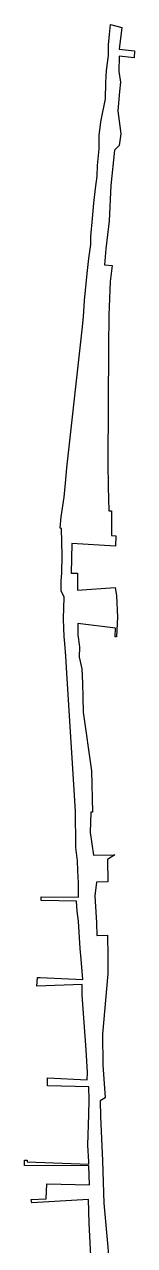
# Model space of a CAD drawing. Header units: inches. Extents: x 100607 to 101019, y 1074863 to 1078456.
# Drawn here: x 100607 to 100690, y 1077545 to 1078456 of the extents above; entities that cross this region are included whole.
import ezdxf

# ---------------------------------------------------------------- set-up
doc = ezdxf.new("R2010")
doc.units = ezdxf.units.IN
doc.header["$MEASUREMENT"] = 0
doc.layers.add('020100', color=7, linetype='Continuous')

msp = doc.modelspace()

# ---------------------------------------------------------------- linework, layer by layer
at = {"layer": '020100', "color": 1}
msp.add_lwpolyline([(100659.24, 1077493.48), (100655.65, 1077561.4), (100655.17, 1077579.1), (100613.02, 1077576.53), (100612.5, 1077579.11), (100623.57, 1077579.72), (100624.19, 1077590.82), (100656.03, 1077590.16), (100655.36, 1077604.15), (100607.49, 1077604.55), (100607.6, 1077608.53), (100609.51, 1077608.48), (100609.56, 1077607.3), (100655.56, 1077605.5), (100655.46, 1077607.25), (100654.8, 1077619.63), (100655.46, 1077642.52), (100655.77, 1077653.11), (100655.4, 1077663.3), (100624.7, 1077663.82), (100624.65, 1077669.84), (100654.25, 1077668.46), (100654.5, 1077673.88), (100653.41, 1077690.84), (100651.15, 1077721.37), (100650.39, 1077731.62), (100650.62, 1077739.62), (100616.65, 1077738.15), (100617.27, 1077744.82), (100619.12, 1077744.73), (100651.05, 1077743.22), (100649.69, 1077758.48), (100649.04, 1077766.48), (100647.87, 1077786.78), (100646.72, 1077794.19), (100646.41, 1077801.8), (100619.92, 1077802.3), (100619.88, 1077804.92), (100647.87, 1077804.57), (100647.71, 1077815.27), (100647.2, 1077824.41), (100646.91, 1077831.77), (100645.69, 1077841.65), (100645.86, 1077851.89), (100645.49, 1077859.92), (100645.5, 1077868.92), (100639.17, 1077971.77), (100638.22, 1077984.52), (100637.71, 1077993.95), (100637.17, 1077999.11), (100636.83, 1078005.24), (100636.7, 1078012.34), (100637.11, 1078028.5), (100637.13, 1078029), (100636.88, 1078028.99), (100634.81, 1078033.29), (100634.79, 1078040.72), (100635.41, 1078046.45), (100635.68, 1078059.45), (100635.17, 1078079.78), (100634.04, 1078079.82), (100634.96, 1078088.49), (100637.09, 1078103.16), (100638.2, 1078113.39), (100639.05, 1078125.01), (100640.16, 1078133.93), (100650.51, 1078227.99), (100651.46, 1078237.64), (100652.2, 1078249.68), (100654.34, 1078269.8), (100655.5, 1078281), (100656.85, 1078291.49), (100656.97, 1078297.62), (100658.33, 1078310.84), (100659.2, 1078322.35), (100660.35, 1078333.38), (100661.65, 1078342.6), (100661.85, 1078350.51), (100663.11, 1078362.95), (100663.17, 1078372.72), (100664.53, 1078383.09), (100667.97, 1078400.17), (100668.15, 1078412.26), (100668.76, 1078421.45), (100670.09, 1078432.44), (100670.23, 1078440.37), (100670.89, 1078448.23), (100671.52, 1078455.7), (100680.09, 1078453.4), (100678.08, 1078437.24), (100689.56, 1078435.92), (100689.27, 1078430.82), (100678.1, 1078432.1), (100677.82, 1078420.57), (100678.97, 1078412.71), (100678.25, 1078405.62), (100677, 1078391.28), (100679.38, 1078374.09), (100678.12, 1078365.42), (100674.7, 1078361.92), (100671.87, 1078335.56), (100670.54, 1078309.18), (100668.22, 1078288.37), (100667.07, 1078276.24), (100672.81, 1078275.81), (100671.44, 1078264), (100670.27, 1078238.9), (100670.09, 1078214.94), (100669.64, 1078128.59), (100669.93, 1078110.72), (100670.36, 1078092.94), (100672.27, 1078092.81), (100672.32, 1078074.47), (100675.71, 1078074.27), (100675.45, 1078066.57), (100642.84, 1078068.46), (100642.29, 1078046.41), (100646.97, 1078046.28), (100646.91, 1078033.79), (100675.22, 1078035.69), (100676.17, 1078029.39), (100676.73, 1078013.46), (100676.14, 1077998.91), (100675.01, 1077998.96), (100675.29, 1078005.39), (100647.25, 1078008.71), (100647.39, 1078000.28), (100647.21, 1078000.29), (100648.56, 1077991.41), (100648.37, 1077983.58), (100650.2, 1077975.07), (100650.88, 1077964.19), (100650.98, 1077953.86), (100651.34, 1077942.73), (100657.52, 1077899.02), (100658.26, 1077867.98), (100656.88, 1077867.95), (100656.36, 1077852.83), (100658.88, 1077836.09), (100674.8, 1077836.16), (100669.35, 1077832.88), (100669.69, 1077815.98), (100661.11, 1077815.83), (100659.83, 1077805.76), (100661.11, 1077785.4), (100661.35, 1077776.16), (100669.42, 1077776.32), (100669.59, 1077760.44), (100669.75, 1077747.44), (100665.7, 1077702.47), (100666.03, 1077679.66), (100667.61, 1077655), (100664.04, 1077652.75), (100664.22, 1077641.16), (100665.63, 1077607.99), (100666.75, 1077576.33), (100672.88, 1077507.7)], dxfattribs=at)

doc.saveas('drawing.dxf')
